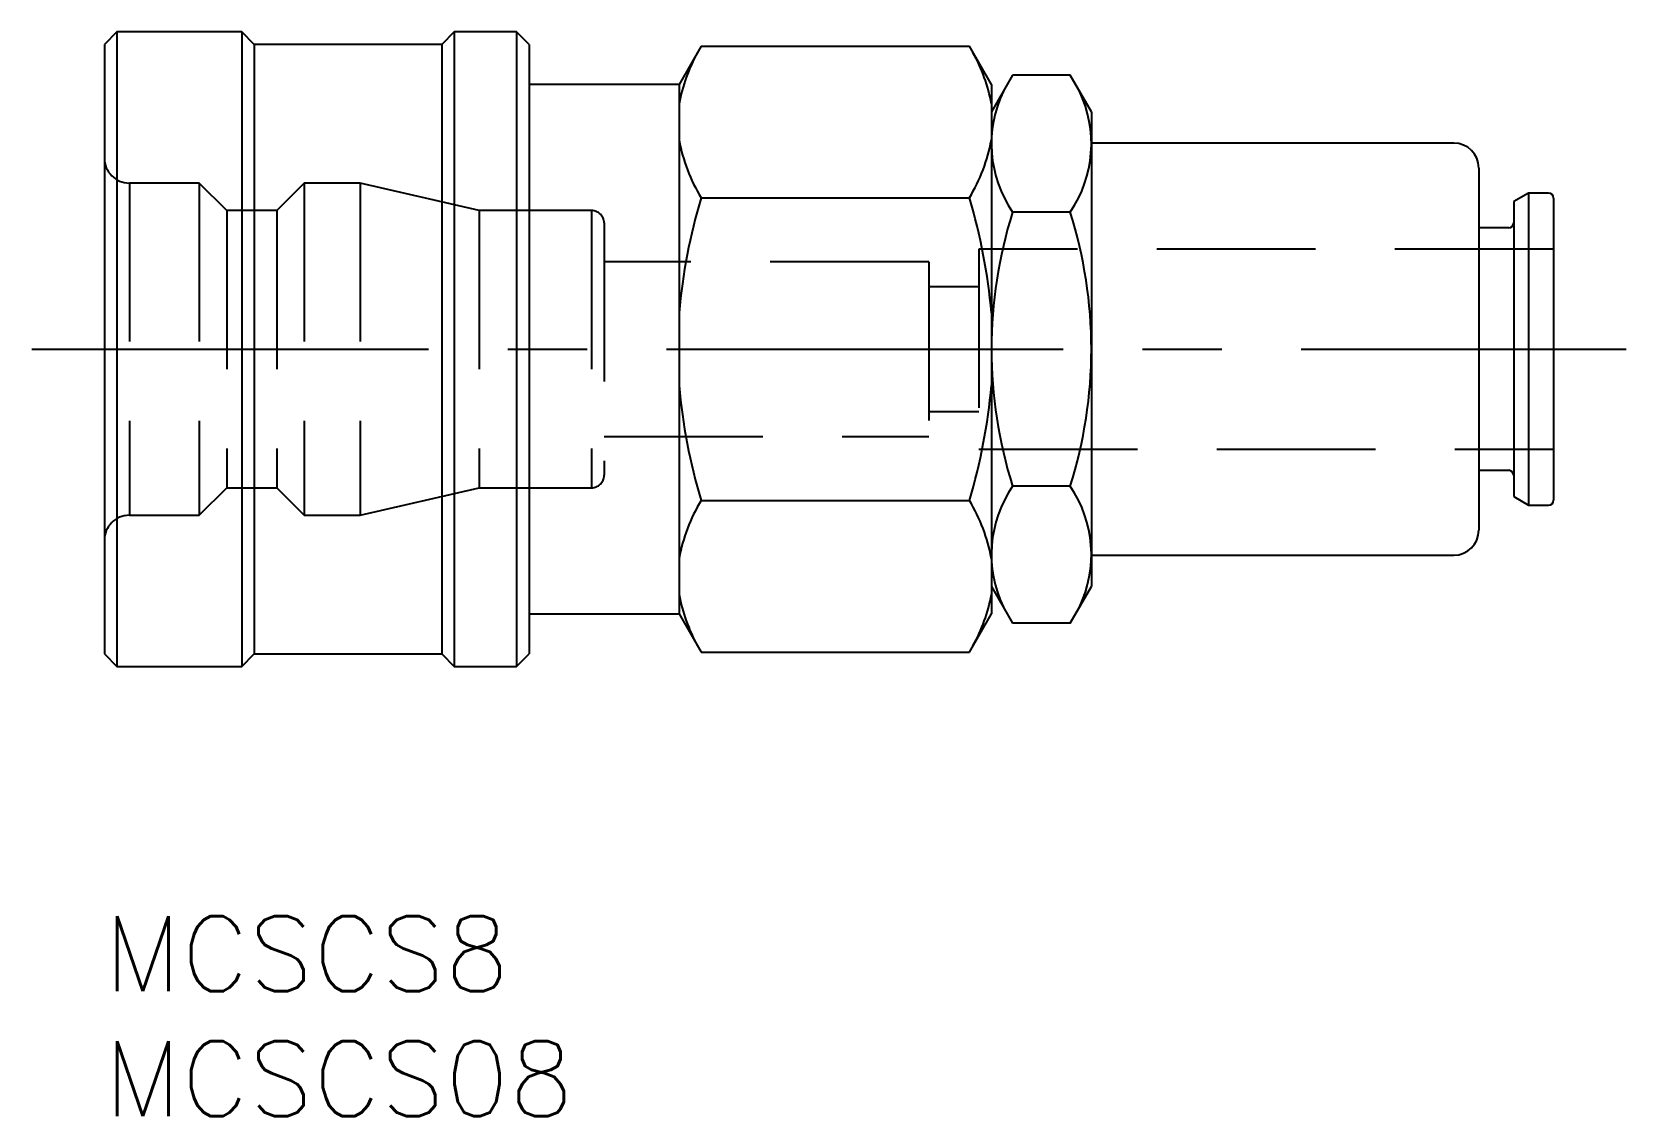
# Model space of a CAD drawing. Extents: x -2.9 to 60.9, y -8 to 35.4.
import ezdxf

# ---------------------------------------------------------------- set-up
doc = ezdxf.new("R2010")
doc.units = 0
doc.header["$LTSCALE"] = 0.5
doc.linetypes.add('CENTER', pattern=[50.8, 31.75, -6.35, 6.35, -6.35])
doc.linetypes.add('DASHED', pattern=[19.05, 12.7, -6.35])
for name, color, linetype in [('MSM_CENTER', 1, 'CENTER'), ('MSM_CONTINUOUS', 7, 'CONTINUOUS'), ('MSM_DASHED', 4, 'DASHED'), ('MSM_PART_NUMBER', 7, 'CONTINUOUS')]:
    doc.layers.add(name, color=color, linetype=linetype)
doc.styles.get("Standard").update_dxf_attribs({"font": 'txt.shx', "height": 3, "bigfont": 'bigfont.shx'})

msp = doc.modelspace()

# ---------------------------------------------------------------- linework, layer by layer
at = {"layer": 'MSM_CENTER'}
msp.add_line((-2.9, 22.7), (60.9, 22.7), dxfattribs=at)
at = {"layer": 'MSM_CONTINUOUS'}
for p, q in [((0.5, 35.4), (0, 34.9)), ((5.5, 35.4), (0.5, 35.4)), ((0.5, 35.4), (0.5, 10)), ((6, 34.9), (5.5, 35.4)), ((5.5, 35.4), (5.5, 10)), ((14, 35.4), (13.5, 34.9)), ((16.5, 35.4), (14, 35.4)), ((14, 35.4), (14, 10)), ((17, 34.9), (16.5, 35.4)), ((16.5, 35.4), (16.5, 10)), ((0, 34.9), (0, 10.5)), ((13.5, 34.9), (6, 34.9)), ((6, 34.9), (6, 10.5)), ((13.5, 34.9), (13.5, 10.5)), ((17, 34.9), (17, 10.5)), ((23.88, 34.824), (23, 33.3)), ((23.88, 34.824), (34.62, 34.824)), ((35.5, 33.3), (34.62, 34.824)), ((23, 33.3), (17, 33.3)), ((23, 33.3), (23, 12.1)), ((36.349, 33.67), (35.5, 32.2)), ((35.5, 33.3), (35.5, 12.1)), ((38.651, 33.67), (36.349, 33.67)), ((39.5, 32.2), (38.651, 33.67)), ((39.5, 32.2), (39.5, 13.2)), ((35.5, 30.927), (35.503, 31.09)), ((54, 30.95), (39.5, 30.95)), ((55, 29.95), (55, 15.45)), ((23.88, 28.762), (34.62, 28.762)), ((57, 28.95), (56.4, 28.604)), ((57.8, 28.95), (57, 28.95)), ((57, 28.95), (57, 16.45)), ((58, 28.75), (58, 16.65)), ((38.651, 28.185), (36.349, 28.185)), ((56.4, 28.604), (56.4, 16.796)), ((56.2, 27.55), (55, 27.55)), ((55, 17.85), (56.2, 17.85)), ((23.88, 16.638), (34.62, 16.638)), ((38.651, 17.215), (36.349, 17.215)), ((56.4, 16.796), (57, 16.45)), ((57, 16.45), (57.8, 16.45)), ((35.504, 14.289), (35.5, 14.473)), ((39.5, 14.45), (54, 14.45)), ((35.5, 13.2), (36.349, 11.73)), ((38.651, 11.73), (39.5, 13.2)), ((17, 12.1), (23, 12.1)), ((23, 12.1), (23.88, 10.576)), ((34.62, 10.576), (35.5, 12.1)), ((38.651, 11.73), (36.349, 11.73)), ((0, 10.5), (0.5, 10)), ((5.5, 10), (6, 10.5)), ((6, 10.5), (13.5, 10.5)), ((13.5, 10.5), (14, 10)), ((16.5, 10), (17, 10.5)), ((23.88, 10.576), (34.62, 10.576)), ((0.5, 10), (5.5, 10)), ((14, 10), (16.5, 10))]:
    msp.add_line(p, q, dxfattribs=at)
for centre, radius, start, end in [((29.792, 31.247), 6.91, 151.18258, 169.38385), ((28.708, 31.247), 6.91, 10.61615, 28.81742), ((40.359, 30.927), 4.858, 154.3656, 214.3656), ((34.641, 30.927), 4.858, 325.6344, 25.6344), ((29.768, 32.331), 6.885, 190.57841, 211.22032), ((28.732, 32.331), 6.885, 328.77968, 349.42159), ((54, 29.95), 1, 0, 90), ((46.292, 22.094), 23.383, 163.43158, 174.95019), ((12.208, 22.094), 23.383, 5.04981, 16.56842), ((57.8, 28.75), 0.2, 0, 90), ((53.651, 22.7), 18.151, 162.41205, 197.58795), ((21.349, 22.7), 18.151, 342.41205, 17.58795), ((56.2, 27.75), 0.2, 270, 0), ((46.292, 23.306), 23.383, 185.04981, 196.56842), ((12.208, 23.306), 23.383, 343.43158, 354.95019), ((56.2, 17.65), 0.2, 0, 90), ((29.768, 13.069), 6.885, 148.77968, 169.42159), ((28.732, 13.069), 6.885, 10.57841, 31.22032), ((40.359, 14.473), 4.858, 145.6344, 205.6344), ((34.641, 14.473), 4.858, 334.3656, 34.3656), ((57.8, 16.65), 0.2, 270, 0), ((54, 15.45), 1, 270, 0), ((29.792, 14.153), 6.91, 190.61615, 208.81742), ((28.708, 14.153), 6.91, 331.18258, 349.38385)]:
    msp.add_arc(centre, radius, start, end, dxfattribs=at)
at = {"layer": 'MSM_DASHED'}
for p, q in [((3.8, 29.35), (1, 29.35)), ((1, 29.35), (1, 16.05)), ((4.9, 28.25), (3.8, 29.35)), ((3.8, 29.35), (3.8, 16.05)), ((8, 29.35), (6.9, 28.25)), ((10.235, 29.35), (8, 29.35)), ((8, 29.35), (8, 16.05)), ((15, 28.25), (10.235, 29.35)), ((10.235, 29.35), (10.235, 16.05)), ((6.9, 28.25), (4.9, 28.25)), ((4.9, 28.25), (4.9, 17.15)), ((6.9, 28.25), (6.9, 17.15)), ((19.5, 28.25), (15, 28.25)), ((15, 28.25), (15, 17.15)), ((19.5, 28.25), (19.5, 17.15)), ((20, 27.75), (20, 17.65)), ((33, 26.2), (20, 26.2)), ((33, 26.2), (33, 19.2)), ((58, 26.7), (35, 26.7)), ((35, 26.7), (35, 18.7)), ((35, 25.2), (33, 25.2)), ((33, 20.2), (35, 20.2)), ((20, 19.2), (33, 19.2)), ((35, 18.7), (58, 18.7)), ((3.8, 16.05), (4.9, 17.15)), ((4.9, 17.15), (6.9, 17.15)), ((6.9, 17.15), (8, 16.05)), ((10.235, 16.05), (15, 17.15)), ((15, 17.15), (19.5, 17.15)), ((1, 16.05), (3.8, 16.05)), ((8, 16.05), (10.235, 16.05))]:
    msp.add_line(p, q, dxfattribs=at)
for centre, radius, start, end in [((1, 30.35), 1, 180, 270), ((19.5, 27.75), 0.5, 0, 90), ((19.5, 17.65), 0.5, 270, 0), ((1, 15.05), 1, 90, 180)]:
    msp.add_arc(centre, radius, start, end, dxfattribs=at)

# ---------------------------------------------------------------- texts
at = {"layer": 'MSM_PART_NUMBER'}
for s, p in [('MCSCS8', (0, -3)), ('MCSCS08', (0, -8))]:
    msp.add_text(s, height=3, dxfattribs=at).set_placement(p)

doc.saveas('drawing.dxf')
